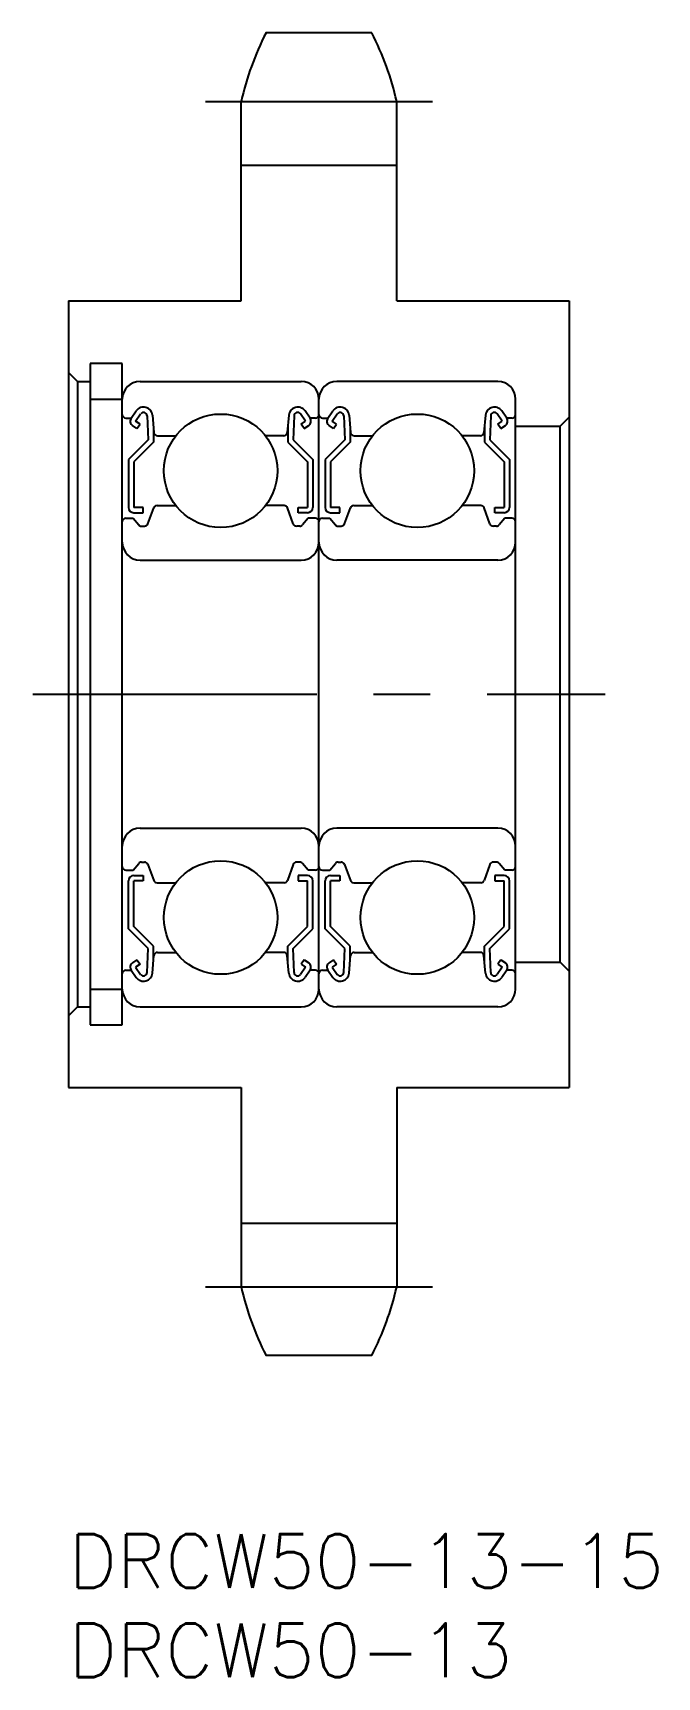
# Model space of a CAD drawing. Extents: x -2 to 32.9, y -8 to 84.
import ezdxf

# ---------------------------------------------------------------- set-up
doc = ezdxf.new("R2010")
doc.units = 0
doc.header["$LTSCALE"] = 0.5
doc.linetypes.add('CENTER', pattern=[50.8, 31.75, -6.35, 6.35, -6.35])
doc.layers.get('0').update_dxf_attribs({"linetype": 'CONTINUOUS'})
for name, color, linetype in [('MSM_CENTER', 1, 'CENTER'), ('MSM_CONTINUOUS', 7, 'CONTINUOUS'), ('MSM_PART_NUMBER', 7, 'CONTINUOUS')]:
    doc.layers.add(name, color=color, linetype=linetype)
doc.styles.get("Standard").update_dxf_attribs({"font": 'txt.shx', "height": 3, "bigfont": 'bigfont.shx'})

# ---------------------------------------------------------------- blocks, each defined once
blk = doc.blocks.new('*U2')
at = {"layer": 'MSM_PART_NUMBER'}
blk.add_text('DRCW50-13-15', height=3, dxfattribs=at).set_placement((0, -3))
blk = doc.blocks.new('*U3')
at = {"layer": 'MSM_PART_NUMBER'}
blk.add_text('DRCW50-13', height=3, dxfattribs=at).set_placement((0, -8))

msp = doc.modelspace()

# ---------------------------------------------------------------- linework, layer by layer
msp.add_line((14, 47), (14, 47))
at = {"layer": 'MSM_CENTER'}
for p, q in [((7.65, 80.17), (20.35, 80.17)), ((-2, 47), (30, 47)), ((7.65, 13.83), (20.35, 13.83))]:
    msp.add_line(p, q, dxfattribs=at)
at = {"layer": 'MSM_CONTINUOUS'}
for p, q in [((16.962, 84), (11.038, 84)), ((9.65, 69), (9.65, 80.17)), ((18.35, 69), (18.35, 80.17)), ((9.65, 76.605), (18.35, 76.605)), ((0, 69), (0, 25)), ((0, 69), (9.65, 69)), ((18.35, 69), (28, 69)), ((28, 69), (28, 25)), ((1.2, 65.5), (1.2, 28.5)), ((3, 65.5), (1.2, 65.5)), ((3, 28.5), (3, 65.5)), ((0, 65), (0.5, 64.5)), ((0.5, 64.5), (0.5, 29.5)), ((0.5, 64.5), (1.2, 64.5)), ((4, 64.5), (13, 64.5)), ((24, 64.5), (15, 64.5)), ((1.2, 63.5), (3, 63.5)), ((14, 30.5), (14, 63.5)), ((25, 30.5), (25, 63.5)), ((3.5, 62.45), (3.779, 62.847)), ((3.746, 62.278), (4.028, 62.68)), ((4.392, 62.573), (4.442, 61.224)), ((4.686, 62.604), (4.772, 61.632)), ((12.314, 62.604), (12.228, 61.632)), ((12.608, 62.573), (12.558, 61.224)), ((13.254, 62.278), (12.972, 62.68)), ((13.5, 62.45), (13.221, 62.847)), ((14.5, 62.45), (14.779, 62.847)), ((14.746, 62.278), (15.028, 62.68)), ((15.392, 62.573), (15.442, 61.224)), ((15.686, 62.604), (15.772, 61.632)), ((23.314, 62.604), (23.228, 61.632)), ((23.608, 62.573), (23.558, 61.224)), ((24.254, 62.278), (23.972, 62.68)), ((24.5, 62.45), (24.221, 62.847)), ((3.2, 62.45), (3.5, 62.45)), ((3.819, 61.86), (3.574, 62.032)), ((3.991, 62.105), (3.746, 62.278)), ((3.819, 61.86), (3.991, 62.105)), ((4.742, 61.971), (4.742, 61.1)), ((12.258, 61.971), (12.258, 61.1)), ((13.009, 62.105), (13.254, 62.278)), ((13.181, 61.86), (13.009, 62.105)), ((13.181, 61.86), (13.426, 62.032)), ((13.8, 62.45), (13.5, 62.45)), ((14.2, 62.45), (14.5, 62.45)), ((14.819, 61.86), (14.574, 62.032)), ((14.991, 62.105), (14.746, 62.278)), ((14.819, 61.86), (14.991, 62.105)), ((15.742, 61.971), (15.742, 61.1)), ((23.258, 61.971), (23.258, 61.1)), ((24.009, 62.105), (24.254, 62.278)), ((24.181, 61.86), (24.009, 62.105)), ((24.181, 61.86), (24.426, 62.032)), ((24.8, 62.45), (24.5, 62.45)), ((25, 62), (27.5, 62)), ((27.5, 62), (28, 62.5)), ((27.5, 32), (27.5, 62)), ((4.442, 61.224), (3.342, 60.124)), ((4.742, 61.1), (3.642, 60)), ((4.971, 61.45), (5.994, 61.45)), ((12.029, 61.45), (11.006, 61.45)), ((12.258, 61.1), (13.358, 60)), ((12.558, 61.224), (13.658, 60.124)), ((15.442, 61.224), (14.342, 60.124)), ((15.742, 61.1), (14.642, 60)), ((15.971, 61.45), (16.994, 61.45)), ((23.029, 61.45), (22.006, 61.45)), ((23.258, 61.1), (24.358, 60)), ((23.558, 61.224), (24.658, 60.124)), ((3.342, 60.124), (3.342, 57.45)), ((3.642, 60), (3.642, 57.45)), ((13.358, 60), (13.358, 57.45)), ((13.658, 60.124), (13.658, 57.45)), ((14.342, 60.124), (14.342, 57.45)), ((14.642, 60), (14.642, 57.45)), ((24.358, 60), (24.358, 57.45)), ((24.658, 60.124), (24.658, 57.45)), ((4.162, 57.45), (3.642, 57.45)), ((3.642, 57.15), (4.162, 57.15)), ((4.162, 57.15), (4.162, 57.45)), ((4.434, 56.531), (4.757, 57.418)), ((4.945, 57.55), (5.994, 57.55)), ((12.055, 57.55), (11.006, 57.55)), ((12.566, 56.531), (12.243, 57.418)), ((12.838, 57.15), (12.838, 57.45)), ((12.838, 57.45), (13.358, 57.45)), ((13.358, 57.15), (12.838, 57.15)), ((15.162, 57.45), (14.642, 57.45)), ((14.642, 57.15), (15.162, 57.15)), ((15.162, 57.15), (15.162, 57.45)), ((15.434, 56.531), (15.757, 57.418)), ((15.945, 57.55), (16.994, 57.55)), ((23.055, 57.55), (22.006, 57.55)), ((23.566, 56.531), (23.243, 57.418)), ((23.838, 57.45), (24.358, 57.45)), ((23.838, 57.15), (23.838, 57.45)), ((24.358, 57.15), (23.838, 57.15)), ((3.2, 56.85), (3.6, 56.85)), ((3.6, 56.85), (3.918, 56.471)), ((4.071, 56.4), (4.246, 56.4)), ((12.929, 56.4), (12.754, 56.4)), ((13.4, 56.85), (13.082, 56.471)), ((13.8, 56.85), (13.4, 56.85)), ((14.2, 56.85), (14.6, 56.85)), ((14.6, 56.85), (14.918, 56.471)), ((15.071, 56.4), (15.246, 56.4)), ((23.929, 56.4), (23.754, 56.4)), ((24.4, 56.85), (24.082, 56.471)), ((24.8, 56.85), (24.4, 56.85)), ((4, 54.5), (13, 54.5)), ((24, 54.5), (15, 54.5)), ((4, 39.5), (13, 39.5)), ((24, 39.5), (15, 39.5)), ((3.2, 37.15), (3.6, 37.15)), ((3.6, 37.15), (3.918, 37.529)), ((3.642, 36.85), (4.162, 36.85)), ((4.071, 37.6), (4.246, 37.6)), ((4.162, 36.85), (4.162, 36.55)), ((4.434, 37.469), (4.757, 36.582)), ((12.566, 37.469), (12.243, 36.582)), ((12.929, 37.6), (12.754, 37.6)), ((13.358, 36.85), (12.838, 36.85)), ((12.838, 36.85), (12.838, 36.55)), ((13.4, 37.15), (13.082, 37.529)), ((13.8, 37.15), (13.4, 37.15)), ((14.2, 37.15), (14.6, 37.15)), ((14.6, 37.15), (14.918, 37.529)), ((14.642, 36.85), (15.162, 36.85)), ((15.071, 37.6), (15.246, 37.6)), ((15.162, 36.85), (15.162, 36.55)), ((15.434, 37.469), (15.757, 36.582)), ((23.566, 37.469), (23.243, 36.582)), ((23.929, 37.6), (23.754, 37.6)), ((24.358, 36.85), (23.838, 36.85)), ((23.838, 36.85), (23.838, 36.55)), ((24.4, 37.15), (24.082, 37.529)), ((24.8, 37.15), (24.4, 37.15)), ((3.342, 33.876), (3.342, 36.55)), ((3.642, 34), (3.642, 36.55)), ((4.162, 36.55), (3.642, 36.55)), ((4.945, 36.45), (5.994, 36.45)), ((12.055, 36.45), (11.006, 36.45)), ((12.838, 36.55), (13.358, 36.55)), ((13.358, 34), (13.358, 36.55)), ((13.658, 33.876), (13.658, 36.55)), ((14.342, 33.876), (14.342, 36.55)), ((15.162, 36.55), (14.642, 36.55)), ((14.642, 34), (14.642, 36.55)), ((15.945, 36.45), (16.994, 36.45)), ((23.055, 36.45), (22.006, 36.45)), ((23.838, 36.55), (24.358, 36.55)), ((24.358, 34), (24.358, 36.55)), ((24.658, 33.876), (24.658, 36.55)), ((4.442, 32.776), (3.342, 33.876)), ((4.742, 32.9), (3.642, 34)), ((12.258, 32.9), (13.358, 34)), ((12.558, 32.776), (13.658, 33.876)), ((15.442, 32.776), (14.342, 33.876)), ((15.742, 32.9), (14.642, 34)), ((23.258, 32.9), (24.358, 34)), ((23.558, 32.776), (24.658, 33.876)), ((4.392, 31.427), (4.442, 32.776)), ((4.686, 31.396), (4.772, 32.368)), ((4.742, 32.029), (4.742, 32.9)), ((4.971, 32.55), (5.994, 32.55)), ((12.029, 32.55), (11.006, 32.55)), ((12.314, 31.396), (12.228, 32.368)), ((12.258, 32.029), (12.258, 32.9)), ((12.608, 31.427), (12.558, 32.776)), ((15.392, 31.427), (15.442, 32.776)), ((15.686, 31.396), (15.772, 32.368)), ((15.742, 32.029), (15.742, 32.9)), ((15.971, 32.55), (16.994, 32.55)), ((23.029, 32.55), (22.006, 32.55)), ((23.314, 31.396), (23.228, 32.368)), ((23.258, 32.029), (23.258, 32.9)), ((23.608, 31.427), (23.558, 32.776)), ((3.2, 31.55), (3.5, 31.55)), ((3.5, 31.55), (3.779, 31.153)), ((3.819, 32.14), (3.574, 31.968)), ((3.991, 31.895), (3.746, 31.722)), ((3.746, 31.722), (4.028, 31.32)), ((3.819, 32.14), (3.991, 31.895)), ((13.254, 31.722), (12.972, 31.32)), ((13.181, 32.14), (13.009, 31.895)), ((13.009, 31.895), (13.254, 31.722)), ((13.181, 32.14), (13.426, 31.968)), ((13.5, 31.55), (13.221, 31.153)), ((13.8, 31.55), (13.5, 31.55)), ((14.2, 31.55), (14.5, 31.55)), ((14.5, 31.55), (14.779, 31.153)), ((14.819, 32.14), (14.574, 31.968)), ((14.991, 31.895), (14.746, 31.722)), ((14.746, 31.722), (15.028, 31.32)), ((14.819, 32.14), (14.991, 31.895)), ((24.254, 31.722), (23.972, 31.32)), ((24.181, 32.14), (24.009, 31.895)), ((24.009, 31.895), (24.254, 31.722)), ((24.181, 32.14), (24.426, 31.968)), ((24.5, 31.55), (24.221, 31.153)), ((24.8, 31.55), (24.5, 31.55)), ((25, 32), (27.5, 32)), ((27.5, 32), (28, 31.5)), ((1.2, 30.5), (3, 30.5)), ((0, 29), (0.5, 29.5)), ((0.5, 29.5), (1.2, 29.5)), ((4, 29.5), (13, 29.5)), ((24, 29.5), (15, 29.5)), ((1.2, 28.5), (3, 28.5)), ((0, 25), (9.65, 25)), ((9.65, 25), (9.65, 13.83)), ((18.35, 25), (18.35, 13.83)), ((18.35, 25), (28, 25)), ((9.65, 17.395), (18.35, 17.395)), ((16.962, 10), (11.038, 10))]:
    msp.add_line(p, q, dxfattribs=at)
for centre in [(8.5, 59.5), (19.5, 59.5), (8.5, 34.5), (19.5, 34.5)]:
    msp.add_circle(centre, 3.175, dxfattribs=at)
for centre, radius, start, end in [((25.93, 76.435), 16.703, 153.06909, 167.07859), ((2.07, 76.435), 16.703, 12.92141, 26.93091), ((4, 63.5), 1, 90, 180), ((13, 63.5), 1, 0, 90), ((15, 63.5), 1, 90, 180), ((24, 63.5), 1, 0, 90), ((3.2, 62.65), 0.2, 180, 270), ((4.188, 62.56), 0.5, 5.06502, 144.93555), ((4.192, 62.565), 0.2, 2.13118, 144.93675), ((12.812, 62.56), 0.5, 35.06445, 174.93498), ((12.808, 62.565), 0.2, 35.06325, 177.86882), ((13.8, 62.65), 0.2, 270, 0), ((14.2, 62.65), 0.2, 180, 270), ((15.188, 62.56), 0.5, 5.06502, 144.93555), ((15.192, 62.565), 0.2, 2.13118, 144.93675), ((23.812, 62.56), 0.5, 35.06445, 174.93498), ((23.808, 62.565), 0.2, 35.06325, 177.86882), ((24.8, 62.65), 0.2, 270, 0), ((3.745, 62.277), 0.3, 144.93555, 235.03769), ((13.255, 62.277), 0.3, 304.96231, 35.06445), ((14.745, 62.277), 0.3, 144.93555, 235.03769), ((24.255, 62.277), 0.3, 304.96231, 35.06445), ((4.971, 61.65), 0.2, 185.06502, 270), ((12.029, 61.65), 0.2, 270, 354.93498), ((15.971, 61.65), 0.2, 185.06502, 270), ((23.029, 61.65), 0.2, 270, 354.93498), ((3.642, 57.45), 0.3, 180, 270), ((4.945, 57.35), 0.2, 90, 159.97033), ((12.055, 57.35), 0.2, 20.02967, 90), ((13.358, 57.45), 0.3, 270, 0), ((14.642, 57.45), 0.3, 180, 270), ((15.945, 57.35), 0.2, 90, 159.97033), ((23.055, 57.35), 0.2, 20.02967, 90), ((24.358, 57.45), 0.3, 270, 0), ((3.2, 56.65), 0.2, 90, 180), ((4.071, 56.6), 0.2, 219.99699, 270), ((4.246, 56.6), 0.2, 270, 339.97033), ((12.754, 56.6), 0.2, 200.02967, 270), ((12.929, 56.6), 0.2, 270, 320.00301), ((13.8, 56.65), 0.2, 0, 90), ((14.2, 56.65), 0.2, 90, 180), ((15.071, 56.6), 0.2, 219.99699, 270), ((15.246, 56.6), 0.2, 270, 339.97033), ((23.754, 56.6), 0.2, 200.02967, 270), ((23.929, 56.6), 0.2, 270, 320.00301), ((24.8, 56.65), 0.2, 0, 90), ((4, 55.5), 1, 180, 270), ((13, 55.5), 1, 270, 0), ((15, 55.5), 1, 180, 270), ((24, 55.5), 1, 270, 0), ((4, 38.5), 1, 90, 180), ((13, 38.5), 1, 360, 90), ((15, 38.5), 1, 90, 180), ((24, 38.5), 1, 0, 90), ((3.2, 37.35), 0.2, 180, 270), ((3.642, 36.55), 0.3, 90, 180), ((4.071, 37.4), 0.2, 90, 140.00301), ((4.246, 37.4), 0.2, 20.02967, 90), ((12.754, 37.4), 0.2, 90, 159.97033), ((12.929, 37.4), 0.2, 39.99699, 90), ((13.358, 36.55), 0.3, 0, 90), ((13.8, 37.35), 0.2, 270, 0), ((14.2, 37.35), 0.2, 180, 270), ((14.642, 36.55), 0.3, 90, 180), ((15.071, 37.4), 0.2, 90, 140.00301), ((15.246, 37.4), 0.2, 20.02967, 90), ((23.754, 37.4), 0.2, 90, 159.97033), ((23.929, 37.4), 0.2, 39.99699, 90), ((24.358, 36.55), 0.3, 0, 90), ((24.8, 37.35), 0.2, 270, 0), ((4.945, 36.65), 0.2, 200.02967, 270), ((12.055, 36.65), 0.2, 270, 339.97033), ((15.945, 36.65), 0.2, 200.02967, 270), ((23.055, 36.65), 0.2, 270, 339.97033), ((4.971, 32.35), 0.2, 90, 174.93498), ((12.029, 32.35), 0.2, 5.06502, 90), ((15.971, 32.35), 0.2, 90, 174.93498), ((23.029, 32.35), 0.2, 5.06502, 90), ((3.2, 31.35), 0.2, 90, 180), ((3.745, 31.723), 0.3, 124.96231, 215.06445), ((4.188, 31.44), 0.5, 215.06445, 354.93498), ((4.192, 31.435), 0.2, 215.06325, 357.86882), ((12.812, 31.44), 0.5, 185.06502, 324.93555), ((12.808, 31.435), 0.2, 182.13118, 324.93675), ((13.255, 31.723), 0.3, 324.93555, 55.03769), ((13.8, 31.35), 0.2, 0, 90), ((14.2, 31.35), 0.2, 90, 180), ((14.745, 31.723), 0.3, 124.96231, 215.06445), ((15.188, 31.44), 0.5, 215.06445, 354.93498), ((15.192, 31.435), 0.2, 215.06325, 357.86882), ((23.812, 31.44), 0.5, 185.06502, 324.93555), ((23.808, 31.435), 0.2, 182.13118, 324.93675), ((24.255, 31.723), 0.3, 324.93555, 55.03769), ((24.8, 31.35), 0.2, 0, 90), ((4, 30.5), 1, 180, 270), ((13, 30.5), 1, 270, 360), ((15, 30.5), 1, 180, 270), ((24, 30.5), 1, 270, 0), ((25.93, 17.565), 16.703, 192.92141, 206.93091), ((2.07, 17.565), 16.703, 333.06909, 347.07859)]:
    msp.add_arc(centre, radius, start, end, dxfattribs=at)

# ---------------------------------------------------------------- block references
for name in ['*U2', '*U3']:
    msp.add_blockref(name, (0, 0), dxfattribs=at)

doc.saveas('drawing.dxf')
